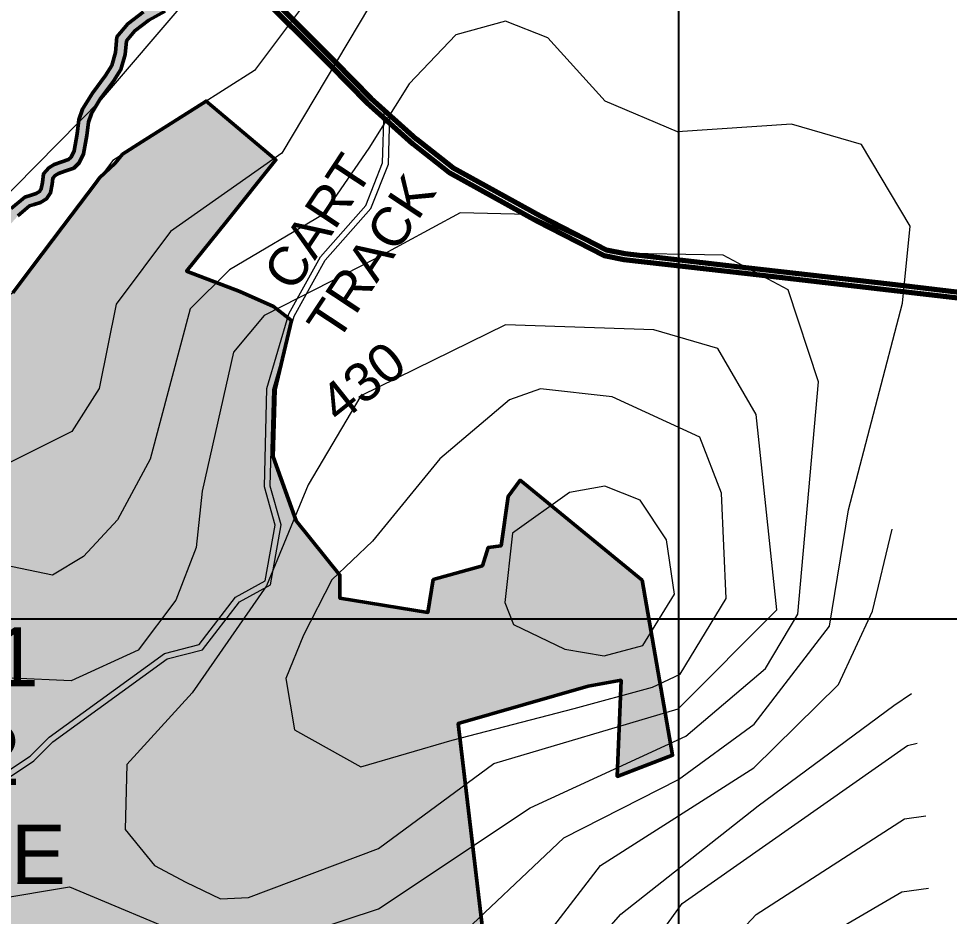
# Model space of a CAD drawing. Header units: metres. Extents: x 32505 to 230200, y 224018 to 1564544.
# Drawn here: x 224331 to 225275, y 1552399 to 1553308 of the extents above; entities that cross this region are included whole.
import ezdxf

# ---------------------------------------------------------------- set-up
doc = ezdxf.new("R2010")
doc.units = ezdxf.units.M
for name, color, linetype, lineweight in [('10 M CONTOUR', 8, 'Continuous', 9), ('2 M CONTOUR', 254, 'Continuous', 9), ('STREAM', 141, 'Continuous', 0)]:
    doc.layers.add(name, color=color, linetype=linetype, lineweight=lineweight)
for name, color, linetype in [('CONTEXT', 44, 'Continuous'), ('G_B.T. ROAD', 1, 'Continuous'), ('G_CART TRACK', 252, 'Continuous'), ('GRID', 7, 'Continuous')]:
    doc.layers.add(name, color=color, linetype=linetype)
doc.styles.get("Standard").update_dxf_attribs({"font": 'arial.ttf'})

msp = doc.modelspace()

# ---------------------------------------------------------------- hatches: boundary and pattern name
at = {"layer": 'STREAM', "lineweight": 50}
h = msp.add_hatch(color=256, dxfattribs=at)
h.dxf.hatch_style = 1
h.paths.add_polyline_path([(225633.15, 1553536.87), (225487.32, 1553635.01), (225452.2, 1553677.14), (225432.3, 1553695.1), (225381.46, 1553744.3), (225356.51, 1553774.05), (225333.04, 1553804.32), (225325.3, 1553798.02), (225314.03, 1553793.02), (225293.36, 1553789.89), (225272.06, 1553793.02), (225251.4, 1553803.66), (225225.72, 1553806.79), (225190.64, 1553798.02), (225163.08, 1553783.63), (225134.9, 1553776.75), (225102.33, 1553778), (225058.49, 1553765.49), (225017.78, 1553753.6), (224982.53, 1553753.31), (224947.67, 1553750.82), (224897.87, 1553744.6), (224859.89, 1553720.96), (224826.04, 1553687.67), (224777.78, 1553637.6), (224743.75, 1553602.99), (224714.67, 1553572.08), (224700.38, 1553558.41), (224667.78, 1553549.19), (224631.5, 1553539.36), (224605.06, 1553520.32), (224595.22, 1553503.73), (224592.76, 1553484.07), (224592.15, 1553463.18), (224582.92, 1553443.52), (224566.93, 1553427.54), (224554.63, 1553411.57), (224548.92, 1553402.51), (224543.49, 1553382.21), (224530.35, 1553364.09), (224521.72, 1553344.78), (224515.06, 1553336.68), (224500.25, 1553331.64), (224475.82, 1553325.28), (224457.58, 1553315.07), (224441.83, 1553303.08), (224430.81, 1553289.71), (224429.34, 1553273.82), (224425.52, 1553260.8), (224419.09, 1553250.51), (224405.94, 1553232.89), (224395.88, 1553216.38), (224392.07, 1553205.7), (224390.34, 1553191.46), (224387.27, 1553174.24), (224384.3, 1553167.98), (224381.73, 1553165.54), (224374.78, 1553163.29), (224367.08, 1553160.49), (224361.75, 1553157.03), (224356.38, 1553151.07), (224355.36, 1553142.17), (224354.1, 1553135.68), (224352.32, 1553133.15), (224348.97, 1553131.17), (224343.97, 1553129.44), (224337.34, 1553127.47), (224323.46, 1553115.69), (224315.18, 1553106.33), (224307.91, 1553098.68), (224296.01, 1553095.57), (224284.2, 1553095.41), (224272.77, 1553100.11), (224251.59, 1553100.47), (224224.94, 1553094.17), (224203.32, 1553085.66), (224193.61, 1553086.25), (224162.92, 1553092.38), (224133.79, 1553091.13), (224105.85, 1553083.16), (224091.76, 1553066.04), (224085.68, 1553044.61), (224075.98, 1552984.78), (224070.28, 1552950.09), (224051.34, 1552918.89), (224025.28, 1552890.77), (223956.55, 1552834.3), (223859.26, 1552762.98), (223792.39, 1552714.42), (223779.79, 1552709.02), (223760.3, 1552706.97), (223748.25, 1552697.08), (223747.37, 1552683.08), (223753.14, 1552671.18), (223774.54, 1552645.07), (223779.09, 1552628.02), (223774.34, 1552613.79), (223761.32, 1552598.97), (223743.11, 1552585.09), (223721.36, 1552577.36), (223692.88, 1552575.47), (223662.16, 1552573.18), (223639.17, 1552569.13), (223626.9, 1552563), (223615.13, 1552544.32), (223602.86, 1552524.44), (223587.82, 1552477.08), (223580.79, 1552454.91), (223557.93, 1552429.35), (223506.96, 1552374.11), (223500, 1552366.94), (223500, 1552352.58), (223514.22, 1552367.24), (223565.33, 1552422.62), (223589.67, 1552449.84), (223597.35, 1552474.05), (223612.01, 1552520.24), (223623.61, 1552539.03), (223633.87, 1552555.3), (223642.33, 1552559.53), (223663.4, 1552563.24), (223693.58, 1552565.49), (223723.41, 1552567.48), (223747.93, 1552576.19), (223768.18, 1552591.62), (223783.19, 1552608.71), (223789.52, 1552627.7), (223783.64, 1552649.73), (223761.62, 1552676.6), (223757.52, 1552685.08), (223757.96, 1552692.11), (223764.33, 1552697.34), (223782.34, 1552699.23), (223797.36, 1552705.67), (223865.16, 1552754.9), (223962.69, 1552826.4), (224032.15, 1552883.47), (224059.36, 1552912.83), (224079.83, 1552946.55), (224085.85, 1552983.17), (224095.46, 1553042.44), (224100.81, 1553061.3), (224111.59, 1553074.4), (224135.4, 1553081.19), (224162.15, 1553082.33), (224192.32, 1553076.31), (224204.92, 1553075.54), (224227.94, 1553084.6), (224252.67, 1553090.45), (224270.71, 1553090.14), (224282.29, 1553085.38), (224297.36, 1553085.59), (224313.19, 1553089.73), (224322.55, 1553099.56), (224330.48, 1553108.53), (224342.21, 1553118.48), (224347.03, 1553119.92), (224353.19, 1553122.05), (224359.27, 1553125.64), (224363.51, 1553131.68), (224365.25, 1553140.64), (224365.95, 1553146.75), (224368.3, 1553149.36), (224371.56, 1553151.48), (224378.03, 1553153.83), (224386.96, 1553156.72), (224392.54, 1553162), (224396.88, 1553171.17), (224400.24, 1553189.98), (224401.86, 1553203.39), (224404.95, 1553212.05), (224414.24, 1553227.29), (224427.35, 1553244.86), (224434.73, 1553256.66), (224439.2, 1553271.94), (224440.49, 1553285.73), (224448.81, 1553295.83), (224463.08, 1553306.68), (224479.59, 1553315.92), (224503.12, 1553322.06), (224520.98, 1553328.13), (224530.3, 1553339.47), (224539.06, 1553359.06), (224551.59, 1553376.34), (224564, 1553396.02), (224579.96, 1553415.32), (224592.56, 1553434.63), (224600.96, 1553450.58), (224602.22, 1553479.11), (224615.92, 1553500.93), (224626.49, 1553519.51), (224646.35, 1553530.49), (224678.47, 1553541.46), (224701.3, 1553546.53), (224716.13, 1553549.66), (224728.98, 1553559.12), (224758.72, 1553593.57), (224794.55, 1553628.69), (224832.69, 1553675.99), (224869.43, 1553710.65), (224896.63, 1553728.32), (224933.37, 1553731.04), (224987.1, 1553734.44), (225031.32, 1553735.11), (225070.77, 1553716.09), (225106.82, 1553699.78), (225134.71, 1553695.7), (225160.75, 1553702.42), (225179.23, 1553710.62), (225198.39, 1553729.09), (225224.4, 1553734.56), (225245.62, 1553731.82), (225262.72, 1553725.67), (225289.42, 1553716.78), (225332.21, 1553674.05), (225392.6, 1553615.9), (225483.24, 1553509.01), (225495.61, 1553471.92), (225548.63, 1553450.73), (225610.49, 1553427.78), (225647.6, 1553424.25), (225697.09, 1553431.31), (225750.11, 1553413.65), (225797.83, 1553346.55), (225815.5, 1553337.73), (225861.45, 1553334.19), (225896.8, 1553316.54), (225921.54, 1553304.18), (225940.86, 1553301.49), (225900.59, 1553354.08), (225837.82, 1553400.75)])
at = {"layer": 'STREAM', "true_color": 0xffffdb}
h = msp.add_hatch(color=7, dxfattribs=at)
h.dxf.hatch_style = 1
h.paths.add_polyline_path([(224776.68, 1552594.17), (224908.34, 1552631.71), (224941.77, 1552637.75), (224937.85, 1552540.31), (224994.08, 1552561.89), (224963.17, 1552739.14), (224839.37, 1552840.49), (224827.3, 1552824.09), (224820.16, 1552774.08), (224807.07, 1552772.21), (224801.19, 1552753.93), (224751.34, 1552739.87), (224745.98, 1552706.6), (224656.79, 1552720.96), (224656.75, 1552744.47), (224612.44, 1552799.35), (224589.07, 1552864.2), (224591.33, 1552932.38), (224607.71, 1553002.35), (224589.36, 1553016.56), (224555.49, 1553031.83), (224501.44, 1553052.46), (224542.2, 1553102.86), (224591.89, 1553165.08), (224521.16, 1553224.62), (224456.11, 1553183.27), (224436.56, 1553170.84), (224429.03, 1553161.94), (224413.24, 1553146.84), (224409.61, 1553142.05), (224375.9, 1553097.51), (224344.56, 1553056.09), (224325.18, 1553030.48), (224297.03, 1553011.36), (224268.66, 1553004.38), (224271.28, 1552953.93), (224200.1, 1552968.33), (224123.89, 1552983.75), (224122.85, 1552988.13), (224094.77, 1552995.19), (224085.49, 1552973.14), (224082.84, 1552964.86), (224079.83, 1552946.55), (224074.62, 1552937.97), (224070.2, 1552923.66), (224059.36, 1552912.83), (224032.15, 1552883.47), (223992.62, 1552850.99), (224028.86, 1552820.52), (224016.2, 1552810.34), (223983.89, 1552748.56), (223973.66, 1552754.22), (223920.75, 1552783.48), (223889.6, 1552760.11), (223877.62, 1552727.61), (223881.51, 1552723.06), (223859.18, 1552633.41), (223772.52, 1552596.56), (223760.05, 1552582.37), (223752.72, 1552567.83), (223744.11, 1552549.28), (223738.81, 1552546.82), (223708.85, 1552532.94), (223690.19, 1552534.63), (223690.73, 1552529.13), (223693.16, 1552504.18), (223695.17, 1552483.61), (223696.74, 1552467.53), (223698.15, 1552453.06), (223696.24, 1552437.77), (223693.45, 1552415.55), (223690.62, 1552393.01), (223686.29, 1552357.21), (223683.11, 1552330.49), (223680.25, 1552306.37), (223676.71, 1552276.57), (223672.55, 1552241.63), (223670.08, 1552220.85), (223667.75, 1552201.24), (223711.66, 1552201.24), (224518.59, 1552201.24), (224538, 1552217.87), (224679.42, 1552221.05), (224811.99, 1552261.48), (224823.5, 1552276.24), (224769.39, 1552276.24), (224842.18, 1552300.23), (224805.72, 1552352.25), (224805.47, 1552352.3)])

# ---------------------------------------------------------------- linework, layer by layer
at = {"layer": '10 M CONTOUR'}
for points in [[(224527.86, 1553396.99, 420), (224499.75, 1553325.34, 420), (224414.94, 1553226.34, 420), (224282.95, 1553092.94, 420), (224206.36, 1553065.16, 420), (224136.86, 1553070.93, 420), (224125.25, 1553098.04, 420), (224150.76, 1553168.12, 420), (224238.56, 1553290.97, 420), (224392.52, 1553416.26, 420), (224483.95, 1553439.7, 420), (224527.86, 1553396.99, 420)], [(225099.79, 1552709.1, 430), (225078.83, 1552907.05, 430), (225039.98, 1552973.96, 430), (224974.86, 1552992.75, 430), (224824.55, 1552997.85, 430), (224678.11, 1552926.17, 430), (224624.77, 1552835.98, 430), (224582.52, 1552733.65, 430), (224506.97, 1552624.93, 430), (224440.95, 1552552.36, 430), (224439.01, 1552486.48, 430), (224469, 1552450.04, 430), (224500.47, 1552433.13, 430), (224535.88, 1552416.3, 430), (224564.25, 1552417.75, 430), (224695.94, 1552467.31, 430), (224812.81, 1552553.44, 430), (224999.79, 1552608.87, 430), (225099.79, 1552709.1, 430)], [(225040.34, 1551405.59, 420), (225060.87, 1551523.6, 420), (224999.62, 1551636.93, 420), (225004.93, 1551716.65, 420), (225058.9, 1551789.68, 420), (225047.39, 1551869.99, 420), (225031.74, 1551898.46, 420), (225004.46, 1551915.27, 420), (224931.71, 1551949.26, 420), (224843.05, 1551961.66, 420), (224756.17, 1552007.2, 420), (224702.05, 1552088.53, 420), (224724.19, 1552158.85, 420), (224739.42, 1552177.68, 420), (224847.7, 1552220.59, 420), (224890.42, 1552255.02, 420), (225003.77, 1552411.77, 420), (225231.97, 1552571.71, 420), (225242.08, 1552574.01, 420)]]:
    msp.add_polyline3d(points, dxfattribs=at)
at = {"layer": '2 M CONTOUR'}
for points in [[(224618.74, 1553320.38, 422), (224570.24, 1553255.81, 422), (224426.63, 1553164.53, 422), (224325.18, 1553030.48, 422), (224297.03, 1553011.36, 422), (224162.22, 1552978.22, 422), (224091.63, 1552995.98, 422), (224053.26, 1553054.38, 422), (224048.58, 1553093.57, 422), (224062.96, 1553170.34, 422), (224114.37, 1553247.1, 422), (224164.42, 1553287.73, 422), (224222.06, 1553344.59, 422)], [(224686.77, 1553320.9, 424), (224598.05, 1553172.08, 424), (224485.18, 1553092.48, 424), (224429.97, 1553018.89, 424), (224412.75, 1552933.44, 424), (224385.02, 1552889.78, 424), (224317.37, 1552856.12, 424)], [(224766.41, 1552367.27, 426), (224883.86, 1552478, 426), (225000.07, 1552537.36, 426), (225076.62, 1552593.36, 426), (225152.96, 1552692.77, 426), (225172.22, 1552810.66, 426), (225227.06, 1553020.07, 426), (225234.69, 1553097.81, 426), (225185.58, 1553180.6, 426), (225114.48, 1553201.22, 426), (224998.95, 1553193.63, 426), (224925.7, 1553224.7, 426), (224867.5, 1553288.85, 426), (224824.8, 1553305.69, 426), (224774.14, 1553291.86, 426), (224727.03, 1553242.3, 426), (224686.06, 1553176.87, 426), (224639.66, 1553109.73, 426), (224544.98, 1553053.86, 426), (224505.13, 1553014.11, 426), (224464.44, 1552861.82, 426), (224431.22, 1552800.26, 426), (224396.95, 1552763.32, 426), (224365.38, 1552744.39, 426), (224316.67, 1552754.3, 426)], [(224628.43, 1552383.79, 428), (224695.75, 1552406.12, 428), (224849.69, 1552508.52, 428), (225007.44, 1552581.25, 428), (225088.32, 1552649.63, 428), (225121.03, 1552704.95, 428), (225141.84, 1552940.18, 428), (225111.29, 1553033.34, 428), (225045.36, 1553068.68, 428), (224931.43, 1553070.63, 428), (224847.68, 1553109.73, 428), (224778.76, 1553111.62, 428), (224692.46, 1553064.98, 428), (224615.02, 1553025.36, 428), (224579.86, 1553007.37, 428), (224549.01, 1552970.36, 428), (224517.13, 1552829.39, 428), (224511.24, 1552772.3, 428), (224490.39, 1552718.88, 428), (224452.32, 1552668.18, 428), (224384.35, 1552637.39, 428), (224324.53, 1552640.11, 428)], [(225048.25, 1552720.74, 432), (225043.7, 1552827.25, 432), (225021.56, 1552884.23, 432), (224932.78, 1552924.85, 432), (224859.99, 1552933.11, 432), (224828.57, 1552921.83, 432), (224758.21, 1552862.25, 432), (224689.99, 1552778.67, 432), (224648.59, 1552739.45, 432), (224620, 1552683.64, 432), (224601.82, 1552639.52, 432), (224610.91, 1552587.61, 432), (224678.12, 1552550.03, 432), (224770.71, 1552577.23, 432), (224894.24, 1552609.31, 432), (224973.61, 1552630.78, 432), (225001.6, 1552644.08, 432), (225048.25, 1552720.74, 432)], [(224995.86, 1552725.05, 434), (224987.99, 1552780.09, 434), (224961.22, 1552820.24, 434), (224925.3, 1552834.41, 434), (224889.53, 1552827.92, 434), (224831.75, 1552786.78, 434), (224823.87, 1552716.5, 434), (224832.78, 1552694.17, 434), (224884.92, 1552669.31, 434), (224924.62, 1552662.69, 434), (224963.8, 1552672.95, 434), (224995.86, 1552725.05, 434)], [(224938.73, 1551467.27, 424), (224939.81, 1551521.02, 424), (224918.28, 1551579.07, 424), (224839.3, 1551630.51, 424), (224817.6, 1551679.58, 424), (224834.1, 1551819.03, 424), (224810.54, 1551883.22, 424), (224459.82, 1552108.92, 424), (224389.85, 1552173.85, 424), (224369.6, 1552250.34, 424), (224386.31, 1552293.29, 424), (224433.03, 1552298.43, 424), (224538.07, 1552272.62, 424), (224612.34, 1552269.94, 424), (224776.68, 1552297.05, 424), (224824.03, 1552324.04, 424), (224920.96, 1552450.12, 424), (225076.34, 1552549.15, 424), (225162.24, 1552633.54, 424), (225196.49, 1552707.77, 424), (225216.59, 1552790.79, 424)], [(224972.49, 1551407.9, 422), (224999.62, 1551487.67, 422), (224995.96, 1551555.31, 422), (224923.49, 1551685.44, 422), (224921.92, 1551755.91, 422), (224963.69, 1551806.19, 422), (224965.83, 1551851.12, 422), (224927.28, 1551888.57, 422), (224824.61, 1551924.83, 422), (224685.37, 1552012.51, 422), (224611.09, 1552058.26, 422), (224549.9, 1552093.92, 422), (224510.81, 1552132.97, 422), (224502.31, 1552187.3, 422), (224538, 1552217.87, 422), (224679.42, 1552221.05, 422), (224822.04, 1552264.54, 422), (224941.44, 1552400.81, 422), (225080.63, 1552510.65, 422), (225218.12, 1552612.29, 422), (225236.14, 1552624.53, 422)], [(225117.81, 1551519.9, 418), (225090.51, 1551579.21, 418), (225066.25, 1551649.21, 418), (225083.44, 1551714.8, 418), (225123.43, 1551788.29, 418), (225123.59, 1551834.5, 418), (225089.1, 1551936.68, 418), (225029.01, 1551963.38, 418), (224917.93, 1552001.47, 418), (224808.51, 1552024.66, 418), (224772.03, 1552071.03, 418), (224784.57, 1552129.74, 418), (224853.89, 1552178.31, 418), (224961.04, 1552274.74, 418), (225078.75, 1552400.6, 418), (225229.1, 1552497.43, 418), (225250.73, 1552500.49, 418)], [(224230.92, 1552403.07, 428), (224382.8, 1552428.42, 428), (224510.02, 1552375.27, 428)], [(225132.54, 1551618.57, 416), (225127.89, 1551648.33, 416), (225183.42, 1551826.7, 416), (225164.83, 1551958.41, 416), (225134.65, 1552002.66, 416), (225107.56, 1552019.49, 416), (224997.46, 1552049.1, 416), (224954.37, 1552095.41, 416), (224947.82, 1552162.24, 416), (224998.99, 1552249.99, 416), (225105.55, 1552352.96, 416), (225226.46, 1552423.57, 416), (225253.25, 1552427.16, 416)]]:
    msp.add_polyline3d(points, dxfattribs=at)
at = {"layer": 'G_B.T. ROAD', "color": 8, "lineweight": 70}
for points in [[(223514, 1554179.14), (223570.12, 1554145.46), (223665.77, 1554092.11), (223807.48, 1554012.03), (223917.41, 1553945.96), (224028.11, 1553877.17), (224076.18, 1553842.13), (224129.86, 1553787.76), (224219.67, 1553697.52), (224325.12, 1553590.63), (224354.33, 1553557.33), (224449.71, 1553459.73), (224534.39, 1553374.11), (224569.63, 1553338.48), (224647.29, 1553260.75), (224684.01, 1553223.25), (224730.63, 1553181.46), (224767.58, 1553152.33), (224856.81, 1553103.05), (224924.58, 1553068.15), (224944.75, 1553064.28), (225070.16, 1553049.87), (225213.35, 1553033.44), (225294.89, 1553023.99)], [(224332.93, 1553590.83), (224358.73, 1553561.4), (224453.99, 1553463.94), (224538.66, 1553378.33), (224573.89, 1553342.71), (224651.55, 1553264.97), (224688.16, 1553227.59), (224734.49, 1553186.06), (224770.91, 1553157.35), (224859.63, 1553108.35), (224926.56, 1553073.88), (224945.66, 1553070.21), (225070.85, 1553055.83), (225214.04, 1553039.4), (225296.11, 1553029.89)], [(224332.93, 1553590.83), (224358.73, 1553561.4), (224453.99, 1553463.94), (224538.66, 1553378.33), (224573.89, 1553342.71), (224651.55, 1553264.97), (224688.16, 1553227.59), (224734.49, 1553186.06), (224770.91, 1553157.35), (224859.63, 1553108.35), (224926.56, 1553073.88), (224945.66, 1553070.21), (225070.85, 1553055.83), (225214.04, 1553039.4), (225296.11, 1553029.89)]]:
    msp.add_lwpolyline(points, dxfattribs=at)
at = {"layer": 'G_B.T. ROAD', "color": 253, "lineweight": 70}
msp.add_lwpolyline([(223514, 1554179.14), (223570.12, 1554145.46), (223665.77, 1554092.11), (223807.48, 1554012.03), (223917.41, 1553945.96), (224028.11, 1553877.17), (224076.18, 1553842.13), (224129.86, 1553787.76), (224219.67, 1553697.52), (224325.12, 1553590.63), (224354.33, 1553557.33), (224449.71, 1553459.73), (224534.39, 1553374.11), (224569.63, 1553338.48), (224647.29, 1553260.75), (224684.01, 1553223.25), (224730.63, 1553181.46), (224767.58, 1553152.33), (224856.81, 1553103.05), (224924.58, 1553068.15), (224944.75, 1553064.28), (225070.16, 1553049.87), (225213.35, 1553033.44), (225294.89, 1553023.99)], dxfattribs=at)
at = {"layer": 'G_B.T. ROAD', "color": 1, "lineweight": 50}
msp.add_lwpolyline([(224805.47, 1552352.3), (224776.68, 1552594.17), (224908.34, 1552631.71), (224941.77, 1552637.75), (224937.85, 1552540.31), (224994.08, 1552561.89), (224963.17, 1552739.14), (224839.37, 1552840.49), (224827.3, 1552824.09), (224820.16, 1552774.08), (224807.07, 1552772.21), (224801.19, 1552753.93), (224751.34, 1552739.87), (224745.98, 1552706.6), (224656.79, 1552720.96), (224656.75, 1552744.47), (224612.44, 1552799.35), (224589.07, 1552864.2), (224591.33, 1552932.38), (224607.71, 1553002.35), (224589.36, 1553016.56), (224555.49, 1553031.83), (224501.44, 1553052.46), (224542.2, 1553102.86), (224591.89, 1553165.08), (224521.16, 1553224.62), (224456.11, 1553183.27), (224436.56, 1553170.84), (224429.03, 1553161.94), (224413.24, 1553146.84), (224409.61, 1553142.05), (224375.9, 1553097.51), (224344.56, 1553056.09), (224325.18, 1553030.48)], dxfattribs=at)
at = {"layer": 'G_CART TRACK', "lineweight": 15}
for points in [[(224248, 1552498), (224342.66, 1552560.84), (224362, 1552580), (224479, 1552665), (224514, 1552674), (224551, 1552722), (224581.12, 1552738.47), (224591, 1552795), (224580.22, 1552833.71), (224582.88, 1552933.32), (224605, 1553009), (224637, 1553067), (224683, 1553119), (224700, 1553162), (224701.67, 1553214.93)], [(224248, 1552498), (224342.66, 1552560.84), (224362, 1552580), (224479, 1552665), (224514, 1552674), (224551, 1552722), (224581.12, 1552738.47), (224591, 1552795), (224580.22, 1552833.71), (224582.88, 1552933.32), (224605, 1553009), (224637, 1553067), (224683, 1553119), (224700, 1553162), (224701.67, 1553214.93)], [(224252.6, 1552493.85), (224346.46, 1552556.17), (224365.9, 1552575.41), (224481.6, 1552659.47), (224517.49, 1552668.7), (224554.98, 1552717.34), (224586.53, 1552734.59), (224597.14, 1552795.3), (224586.24, 1552834.45), (224588.86, 1552932.38), (224610.57, 1553006.68), (224641.93, 1553063.52), (224688.19, 1553115.81), (224705.96, 1553160.77), (224707.55, 1553210.5)], [(224252.6, 1552493.85), (224346.46, 1552556.17), (224365.9, 1552575.41), (224481.6, 1552659.47), (224517.49, 1552668.7), (224554.98, 1552717.34), (224586.53, 1552734.59), (224597.14, 1552795.3), (224586.24, 1552834.45), (224588.86, 1552932.38), (224610.57, 1553006.68), (224641.93, 1553063.52), (224688.19, 1553115.81), (224705.96, 1553160.77), (224707.55, 1553210.5)]]:
    msp.add_lwpolyline(points, dxfattribs=at)
at = {"layer": 'GRID', "color": 254, "linetype": 'Continuous'}
for p, q in [((225000, 1563700), (225000, 1550700)), ((223000, 1552700), (230000, 1552700))]:
    msp.add_line(p, q, dxfattribs=at)
at = {"layer": 'STREAM', "lineweight": 50}
for points in [[(224457.58, 1553315.07), (224441.83, 1553303.08), (224430.81, 1553289.71), (224429.34, 1553273.82), (224425.52, 1553260.8), (224419.09, 1553250.51), (224405.94, 1553232.89), (224395.88, 1553216.38), (224392.07, 1553205.7), (224390.34, 1553191.46), (224387.27, 1553174.24), (224384.3, 1553167.98), (224381.73, 1553165.54), (224374.78, 1553163.29), (224367.08, 1553160.49), (224361.75, 1553157.03), (224356.38, 1553151.07), (224355.36, 1553142.17), (224354.1, 1553135.68), (224352.32, 1553133.15), (224348.97, 1553131.17), (224343.97, 1553129.44), (224337.34, 1553127.47), (224323.46, 1553115.69)], [(224330.48, 1553108.53), (224342.21, 1553118.48), (224347.03, 1553119.92), (224353.19, 1553122.05), (224359.27, 1553125.64), (224363.51, 1553131.68), (224365.25, 1553140.64), (224365.95, 1553146.75), (224368.3, 1553149.36), (224371.56, 1553151.48), (224378.03, 1553153.83), (224386.96, 1553156.72), (224392.54, 1553162), (224396.88, 1553171.17), (224400.24, 1553189.98), (224401.86, 1553203.39), (224404.95, 1553212.05), (224414.24, 1553227.29), (224427.35, 1553244.86), (224434.73, 1553256.66), (224439.2, 1553271.94), (224440.49, 1553285.73), (224448.81, 1553295.83), (224463.08, 1553306.68), (224479.59, 1553315.92)]]:
    msp.add_lwpolyline(points, dxfattribs=at)

# ---------------------------------------------------------------- texts
at = {"color": 0, "insert": (224661.59, 1553084.28, -42), "char_height": 39, "width": 0.9674, "attachment_point": 5, "rotation": 56.57291}
msp.add_mtext('\\A1;CART \\PTRACK', dxfattribs=at)
at = {"color": 17, "insert": (224262.92, 1552561.31, -42), "char_height": 60, "width": 0.9674, "attachment_point": 5, "rotation": 359.84899}
msp.add_mtext('\\A1;{\\C1;P9-1\\P192 ACRE}', dxfattribs=at)
at = {"layer": 'CONTEXT', "linetype": 'Continuous'}
msp.add_text('430', height=39, rotation=38.55215, dxfattribs=at).set_placement((224656.25, 1552896.73, 430))

doc.saveas('drawing.dxf')
